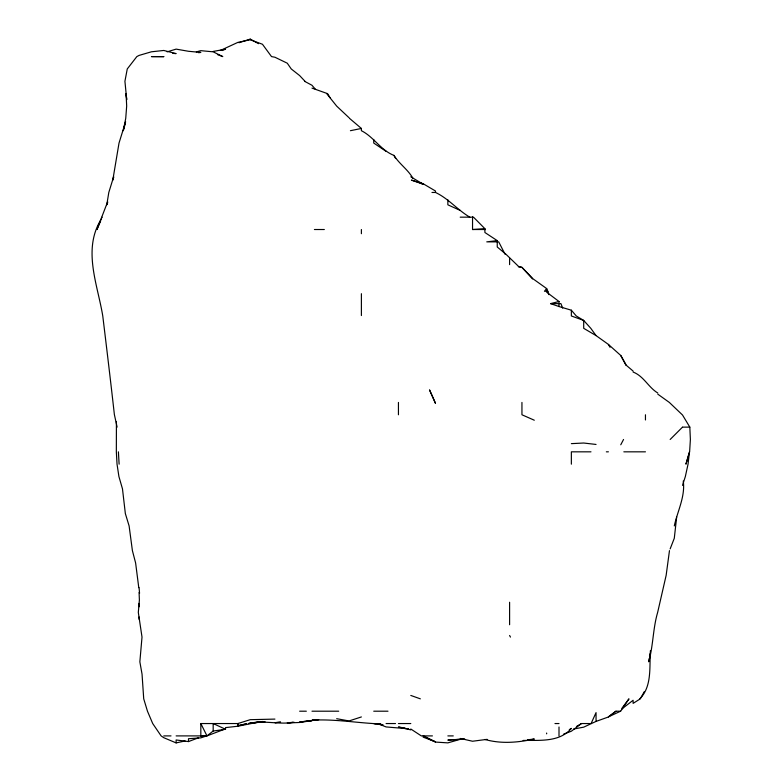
<?xml version="1.0" encoding="UTF-8"?>
<svg xmlns="http://www.w3.org/2000/svg" width="782" height="782" viewBox="0 0 782 782"><rect width="100%" height="100%" fill="white"/><g stroke="black" fill="none" stroke-linecap="round" stroke-linejoin="round"><path stroke-width="1.17" d="M650.428 650.565C649.256 666.743 652.305 686.283 639.793 698.844M676.674 516.951L674.289 538.28L670.164 548.866M139.079 592.482L139.392 600.038L138.316 612.394L142.011 637.095L139.851 661.797L142.041 674.143L143.722 698.844L147.466 711.2L152.705 723.546L161.112 735.901L163.77 737.7L176.126 742.9L185.109 740.965M669.47 550.636L666.147 575.337L657.652 612.394C652.902 628.513 653.283 645.58 648.747 661.797L649.207 658.424M649.51 656.176L649.822 653.938M125.472 122.842L123.292 130.702L125.736 118.356L126.674 106L126.068 93.654L126.723 99.646L124.924 81.299L127.261 68.953L136.83 56.597L139.079 55.414L151.425 51.798L163.77 50.459L176.126 53.596L172.754 53.391M674.299 525.934C677.515 511.076 685.394 496.56 683.273 481.018M113.742 176.937L112.804 180.104L119.02 143.057L125.638 121.728M682.51 485.397L685.345 476.531L688.043 464.176L689.48 451.83L685.941 464.176L689.626 451.83L690.379 439.474L689.822 427.128L682.51 414.998L669.333 402.427L657.809 394.167M113.595 176.937L108.806 192.46L106.782 204.816L107.701 202.567M100.643 220.915L96.968 229.517L107.672 201.727M591.094 723.546L596.05 712.607L596.05 721.405L583.704 727.162L573.597 729.039M101.494 218.765C82.276 249.116 97.496 284.022 102.765 315.967C106.753 348.831 110.702 381.665 114.368 414.528L117.105 427.128M620.761 444.782L623.547 439.474M644.3 691.65L640.272 698.844L633.107 703.38L633.107 700.261L621.71 709.059M620.761 711.043L628.982 698.844L622.13 707.964M670.164 439.474L682.51 427.128M258.089 722.206L237.884 726.224L225.529 727.612L225.529 729.274L213.173 731.023L206.976 735.901L200.827 736.048L206.624 735.901L200.827 737.856L188.482 738.726L188.482 741.58L176.126 739.967L176.126 742.9M615.942 711.2L608.406 716.889L620.585 711.2L615.942 711.2L608.406 716.986L596.05 721.405M589.393 723.546L581.466 723.546L571.359 731.219L563.499 734.19M569.296 729.645L571.359 728.394C559.472 742.489 539.56 740.114 523.07 740.456M576.412 726.507L581.466 723.546M220.377 50.468L237.884 42.375L250.23 39.755L262.459 44.251L271.52 56.597L274.932 57.233L287.277 63.205L291.246 68.953L299.633 75.571L305.009 81.299M222.156 50.527L225.529 49.168L213.173 51.446M224.405 729.254L206.976 735.901L200.827 723.546L238.432 723.546L237.884 726.224L237.884 723.546L250.23 719.684L274.932 719.098M188.482 741.58L198.589 737.758M361.392 716.938L349.036 720.955L336.68 718.687M238.999 42.717L250.23 39.1L258.519 43.675M167.143 51.847L176.126 49.119L188.482 51.28L200.827 52.433L198.589 52.717M460.197 739.342L447.851 742.871L435.496 742.079L423.14 735.901L435.496 741.835L423.14 737.143M196.341 51.876L200.827 50.664L213.173 51.827L222.802 56.597L217.455 54.574M559.003 306.534L550.557 303.621L559.003 301.5L559.003 306.534L571.359 310.2L576.256 315.967L583.704 320.444L590.801 328.323L596.05 335.595L608.406 344.422L610.038 347.296M350.414 130.702L361.392 128.453L361.392 130.702C373.874 136.948 380.814 150.33 393.972 155.403C399.24 163.927 408.038 169.596 412.964 178.355M318.724 719.733L299.633 721.982L311.989 720.642L299.633 722.48L287.277 722.979L292.898 722.226M294.022 722.226C278.978 725.022 263.426 719.811 248.383 723.546L256.965 722.206M260.338 721.854L262.586 721.493L260.338 721.776M264.824 721.825L250.23 723.096L264.824 721.766M487.147 739.352L472.543 741.238L460.197 738.443M464.684 738.912L447.851 740.095L459.073 739.41M315.351 719.792L311.989 720.202C334.97 718.844 357.579 723.076 380.482 723.927M548.925 294.638L546.647 288.558L533.148 278.92L521.946 267.366L518.701 266.564L505.934 254.218L497.244 246.995L497.244 240.631L486.756 241.863L498.711 241.863L505.035 254.218M527.557 739.801L534.302 739.029C518.016 742.558 501.145 744.073 484.899 739.449M280.543 722.197L274.932 722.666L280.543 722.167M472.543 216.682L472.543 229.517L484.899 228.696L484.899 232.508L497.244 240.631M571.359 443.638L583.704 443.023L596.05 444.45M163.77 56.597L151.425 56.597L163.77 56.675M349.505 118.356L361.392 128.453M431.977 192.46L435.496 192.46C448.477 198.55 457.499 209.947 469.806 217.161M460.197 217.161L471.634 217.161M472.543 217.161L473.481 217.161L484.899 228.696M314.413 229.517L324.335 229.517M472.543 229.517L485.456 229.517M550.557 303.621L560.929 303.621L562.669 308.108M682.774 427.128L689.822 427.128M590.987 451.83L571.359 451.83L571.359 464.176M606.343 451.83L608.406 451.83M623.831 451.83L645.453 451.83M299.633 711.2L306.339 711.2M311.989 711.2L338.714 711.2M373.737 711.2L387.98 711.2M386.093 723.546L395.497 723.546M398.439 723.546L410.794 723.546M554.976 723.546L559.003 723.546M163.77 735.901L171.014 735.901M176.126 735.901L200.827 735.901L200.827 723.546M432.426 735.901L421.322 735.901L410.794 729M447.851 735.901L453.267 735.901M375.986 723.653L373.737 723.546L382.721 724.953M378.234 723.761L380.482 723.858M408.546 728.804L386.093 726.937L377.638 723.546L382.926 724.758M405.174 728.091L398.439 727.016L410.794 729.87M518.378 266.77L521.946 267.366L532.542 278.92M423.14 183.721L411.41 180.104L423.14 184.22L423.14 183.721L435.496 191.013L435.496 192.46M311.989 88.102L327.59 93.654L330.082 97.77M410.794 695.442L420.354 698.844M534.302 420.217L521.946 414.773L521.946 402.427M420.11 182.851L423.14 184.22L410.794 176.781M460.197 210.417L447.851 204.816L447.851 199.791M225.529 729.274L213.173 723.546L213.173 731.023M304.569 81.299L311.989 85.277L315.557 89.461M596.05 335.595L583.704 328.323L583.704 320.444L571.359 315.967L571.359 310.2M657.809 393.014C648.425 387.432 643.821 376.162 633.107 372.037M386.093 151.356L373.737 143.057L373.737 139.46M559.003 301.5L546.647 292.185L548.055 291.266L544.438 291.266L546.647 288.558L546.647 291.266M633.107 371.079L626.382 365.37L620.761 355.478L608.406 344.422M349.036 117.74L336.68 106.108L326.72 93.654M393.972 155.403L395.653 158.521M620.761 355.478L626.04 365.37M509.6 635.483L510.46 637.095M138.776 587.683L135.618 562.981L132.402 550.636L129.108 525.934L125.345 513.578L122.481 488.877L118.913 476.531L117.036 464.176L116.342 451.83L116.42 421.508M139.079 587.683L139.558 593.303M118.405 451.83L119.118 464.176M645.453 414.773L645.453 419.983M559.003 727.006L559.003 735.901M546.647 733.037L546.647 733.839M509.6 258.031L509.6 264.639M509.6 602.248L509.6 624.74M398.439 402.427L398.439 414.773M361.392 229.517L361.392 233.71M361.392 293.7L361.392 315.547M250.23 39.1L250.23 39.755M139.079 603.401L139.079 606.773M139.079 616.978L139.079 619.266M102.022 217.161L102.022 217.689M246.389 723.8L237.884 725.794L246.389 723.8M435.496 403.365L429.611 390.071L435.496 403.365"/></g></svg>
